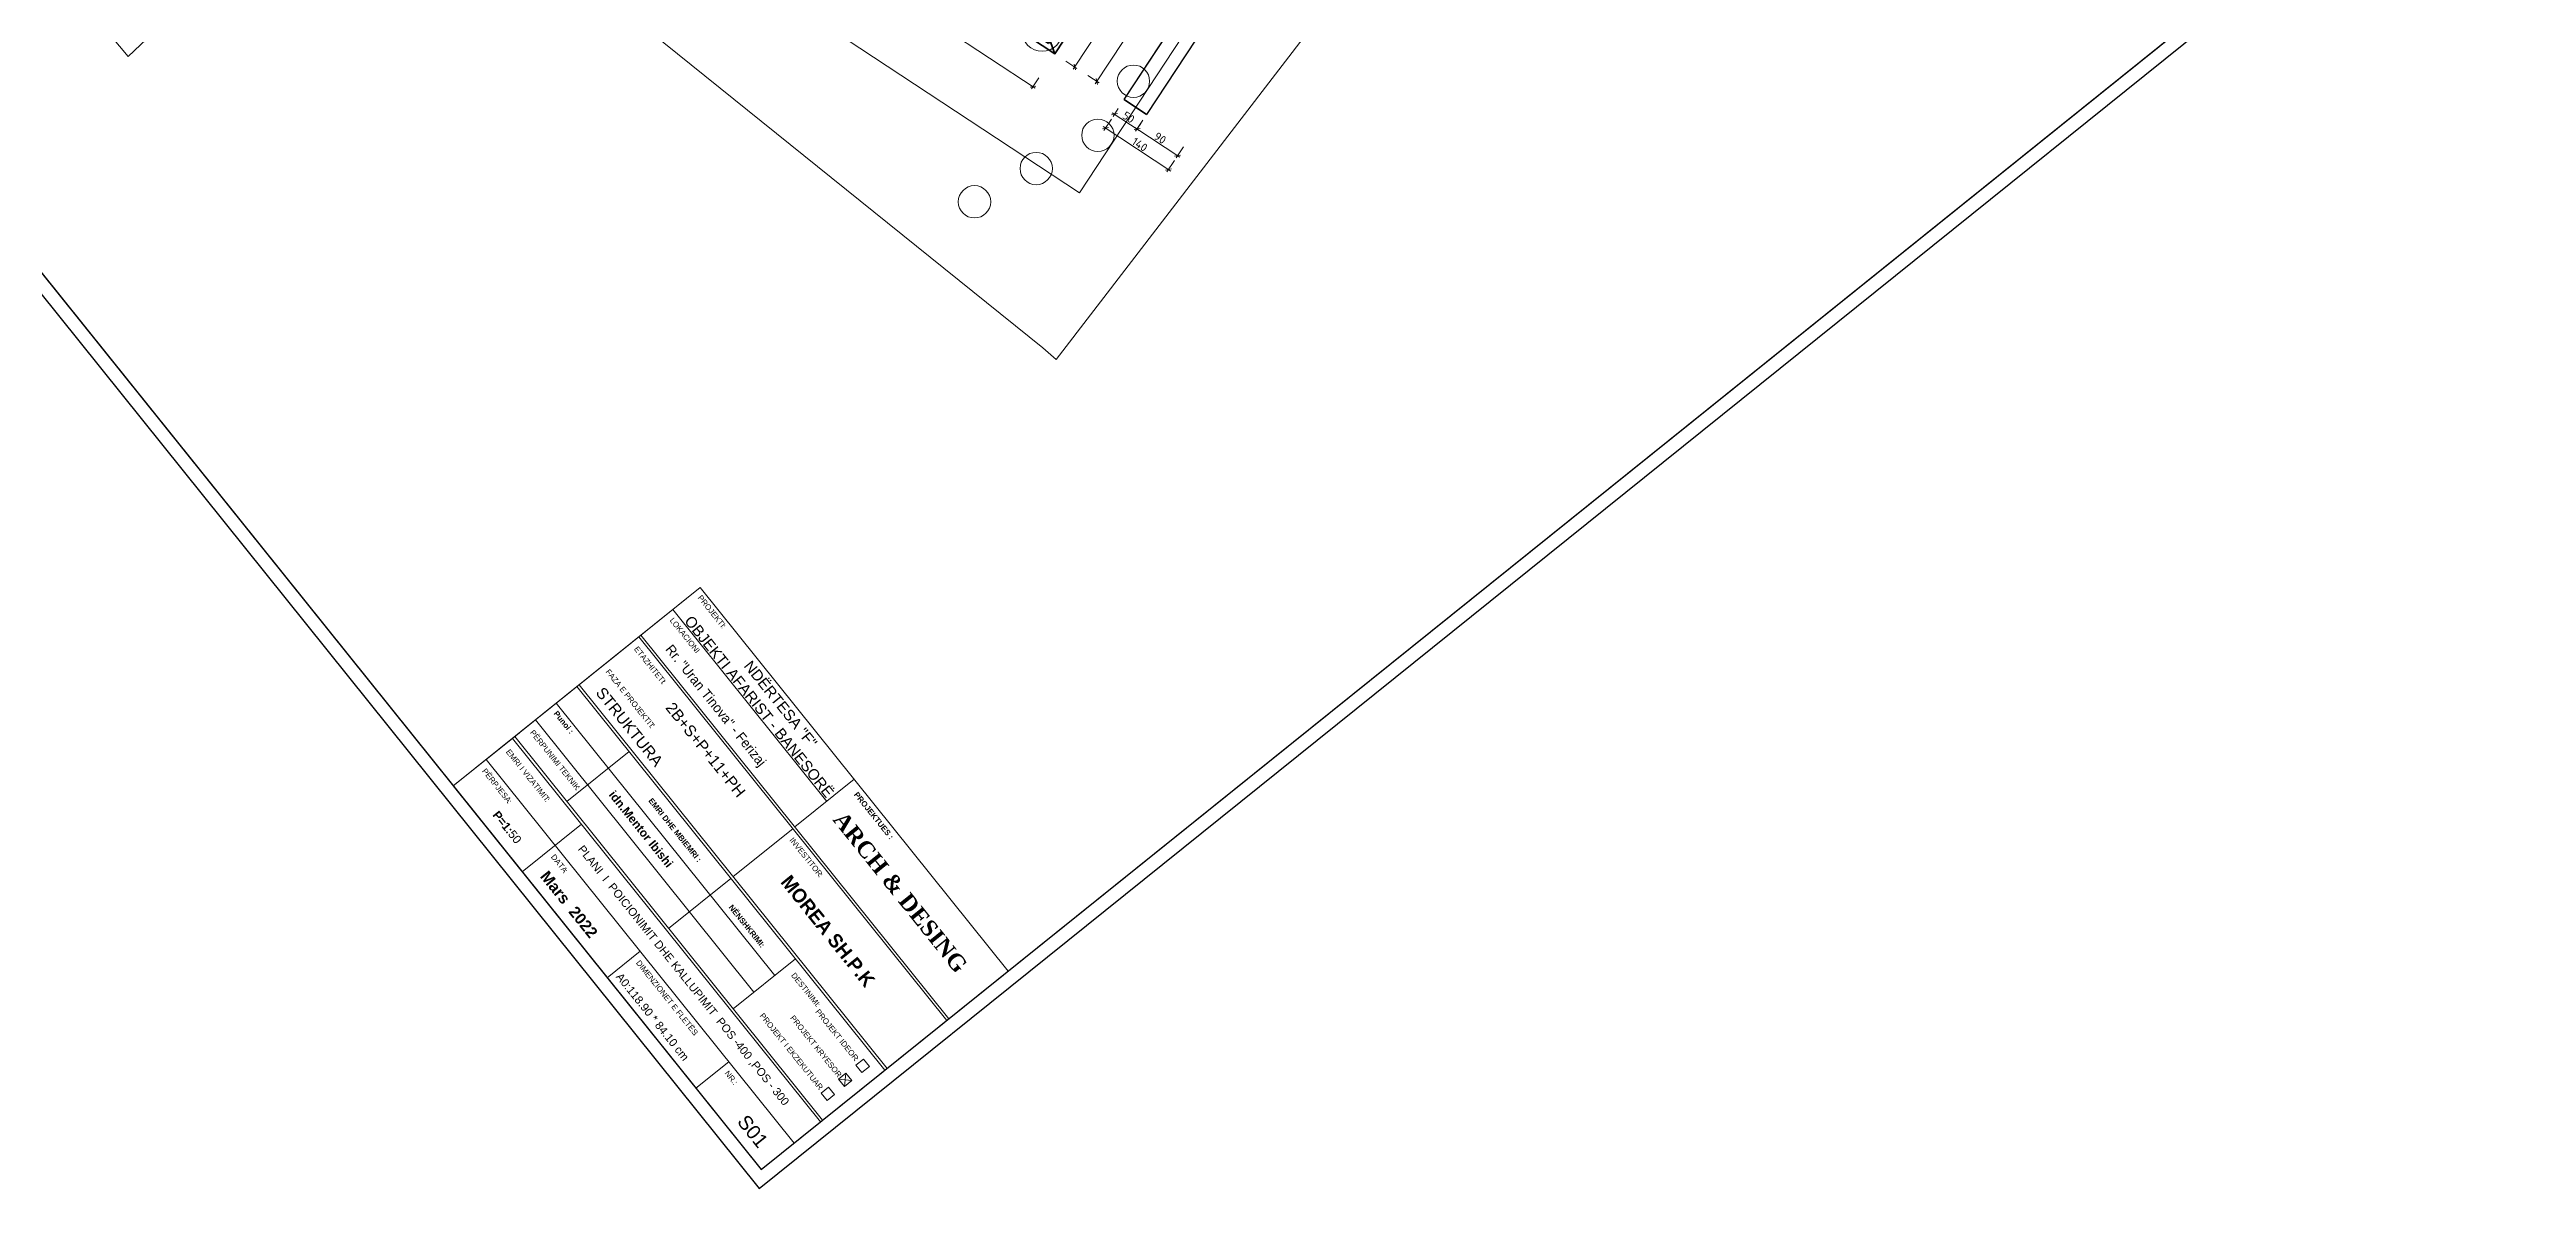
# Model space of a CAD drawing. Header units: metres. Extents: x 7511864 to 7512702, y 4691584 to 4692636.
# Drawn here: x 7511978.05 to 7512024, y 4692293.22 to 4692314.34 of the extents above; entities that cross this region are included whole.
import ezdxf

# ---------------------------------------------------------------- set-up
doc = ezdxf.new("R2010")
doc.units = ezdxf.units.M
doc.header["$PDMODE"] = 32
doc.header["$PDSIZE"] = 0.75
doc.layers.get('0').update_dxf_attribs({"lineweight": 0})
doc.layers.get('Defpoints').update_dxf_attribs({"lineweight": 0})
for name, color, linetype, lineweight in [('2D Drafting - General_Pen_No__1', 7, 'Continuous', 13), ('A - Fleta_Pen_No__1', 7, 'Continuous', 0), ('A - Muret_Pen_No__101', 252, 'Continuous', 13), ('A - Muret_Pen_No__22', 8, 'Continuous', 35), ('A - Pllaka meskatit_Pen_No__7', 7, 'Continuous', 35), ('A - Pllaka Perdhes kolollt v2', 1, 'Continuous', 0), ('A - Shtyllat_Pen_No__101', 252, 'Continuous', 13), ('A - Shtyllat_Pen_No__22', 8, 'Continuous', 35), ('Drawing & Figure_Pen_No__1', 7, 'Continuous', 13), ('Drawing & Figure_Pen_No__141', 7, 'Continuous', 20), ('Drawing & Figure_Pen_No__6', 5, 'Continuous', 35), ('lifti project', 4, 'Continuous', 0), ('parcela', 7, 'Continuous', 0), ('Themel pllaka o3 ferizaj pikat', 30, 'Continuous', 0)]:
    doc.layers.add(name, color=color, linetype=linetype, lineweight=lineweight)
for name, color, linetype, lineweight, true_color in [('A - Fleta_Pen_No__156', 7, 'Continuous', 0, 0x54689e), ('A - Fleta_Pen_No__8', 7, 'Continuous', 35, 0xa80f02), ('A - Pilota kolollt v2', 7, 'Continuous', 0, 0xdf0000)]:
    doc.layers.add(name, color=color, linetype=linetype, lineweight=lineweight, true_color=true_color)
for name, color, linetype in [('A - Muret', 7, 'Continuous'), ('A - Shtyllat', 7, 'Continuous'), ('A4_GZ', 7, 'Continuous')]:
    doc.layers.add(name, color=color, linetype=linetype)
doc.styles.add('GENERATED_STYLE_1', font='arialbd.ttf')
doc.styles.add('GENERATED_STYLE_2', font='arial.ttf')
doc.styles.add('GENERATED_STYLE_3', font='GOTHIC.TTF')
doc.styles.add('K.B', font='isocpeur.ttf')
doc.dimstyles.new('FT 1_50', dxfattribs={"dimtxt": 15, "dimasz": 8, "dimexe": 5, "dimexo": 20, "dimgap": 2, "dimtad": 1, "dimdec": 0, "dimtxsty": 'K.B', "dimblk": 'OBLIQUE', "dimcen": 2.5, "dimdle": 5, "dimclrd": 256, "dimclre": 256, "dimclrt": 256, "dimadec": 0, "dimazin": 0, "dimtfac": 1, "dimtdec": 0, "dimtmove": 0, "dimatfit": 3, "dimldrblk": 'ARCHTICK', "dimfxl": 20, "dimfxlon": 1, "dimarcsym": 0})
pattern_1 = [(44.99999999999999, (0, 0), (-64.34671472773822, 64.34671472773826), []), (135.0000000000002, (0, 0), (64.34671472773803, 64.34671472773844), [])]

# ---------------------------------------------------------------- blocks, each defined once
blk = doc.blocks.new('Slab_2', base_point=(230711.063749268, -31544.67652926594))
at = {"layer": 'A - Pllaka meskatit_Pen_No__7', "color": 7, "linetype": 'Continuous', "lineweight": 35, "flags": 128}
blk.add_lwpolyline([(230711.063749268, -31544.67652926594), (230711.063749268, -57316.15496789141), (250511.0637492677, -57316.15496789141), (250511.0637492677, -53786.30152627585, -0.325551855166116), (255155.2266219415, -47409.50501816085), (266240.1735741652, -43835.79124670484), (259305.5587494549, -22325.99998460427)], format="xyb", close=True, dxfattribs=at)
blk = doc.blocks.new('Wall_28', base_point=(266019.1373032894, -43801.98345190172))
at = {"layer": 'A - Muret_Pen_No__101', "linetype": 'Continuous', "lineweight": 13}
h = blk.add_hatch(dxfattribs=at)
h.set_pattern_fill('CONCRETE_BLOCK', color=252, style=0, pattern_type=2)
h.set_pattern_definition(pattern_1)
h.paths.add_polyline_path([(265514.1346599555, -43702.12185678836), (259456.6538564178, -45655.01367742691), (259533.3641176267, -45892.9538679878), (265590.8450189531, -43940.06204734924)])
h = blk.add_hatch(dxfattribs=at)
h.set_pattern_fill('CONCRETE_BLOCK', color=252, style=0, pattern_type=2)
h.set_pattern_definition(pattern_1)
h.paths.add_polyline_path([(255047.8321451409, -47076.38878660677), (255124.5424106157, -47314.32895087559), (259105.0719243, -46031.03260741902), (259028.3614953398, -45793.09227966486)])
at = {"layer": 'A - Muret_Pen_No__22', "color": 8, "linetype": 'Continuous', "lineweight": 35, "flags": 128}
for points in [[(265514.1346632521, -43702.12189564802), (259456.6538306978, -45655.01375565708)], [(259533.3641769995, -45892.95392202309), (265590.8449473457, -43940.0620820695)], [(259028.3615483316, -45793.09236210396), (255047.8321451409, -47076.38878266233)], [(255124.5424857127, -47314.32895087559), (259105.0719876487, -46031.03249848241)]]:
    blk.add_lwpolyline(points, dxfattribs=at)
blk = doc.blocks.new('Column_75', base_point=(265766.6359816116, -43752.05267430978))
at = {"layer": 'A - Shtyllat_Pen_No__101', "linetype": 'Continuous', "lineweight": 13}
h = blk.add_hatch(dxfattribs=at)
h.set_pattern_fill('CONCRETE_BLOCK', color=252, style=0, pattern_type=2)
h.set_pattern_definition(pattern_1)
h.paths.add_polyline_path([(265704.4868735458, -43640.75363094766), (265514.1346767366, -43702.12194141871), (265590.8449422115, -43940.06210568752), (266019.1373032894, -43801.98352974166)])
h = blk.add_hatch(dxfattribs=at)
h.set_pattern_fill('CONCRETE_BLOCK', color=252, style=0, pattern_type=2)
h.set_pattern_definition(pattern_1)
h.paths.add_polyline_path([(265942.4270486817, -43564.04308773651), (265704.4869243612, -43640.75377763214), (266019.1374208926, -43801.98352974166)])
at = {"layer": 'A - Shtyllat_Pen_No__101', "color": 252, "linetype": 'Continuous', "lineweight": 13}
for p, q in [((265742.0886726286, -43675.91182048154), (265703.7335023427, -43556.94173637491)), ((265690.4951277833, -43776.59998329277), (265476.3489763914, -43845.63928980742)), ((265791.1832905945, -43828.19352813802), (265829.5384608805, -43947.16361224465)), ((265842.7768354398, -43727.50536532679), (266056.9229868317, -43658.46605881215))]:
    blk.add_line(p, q, dxfattribs=at)
blk.add_point((265766.6359816116, -43752.05267430978), dxfattribs=at)
at = {"layer": 'A - Shtyllat_Pen_No__22', "color": 8, "linetype": 'Continuous', "lineweight": 35, "flags": 128}
for points in [[(265704.4868735458, -43640.75363094766), (265514.1346767366, -43702.12194141871)], [(266019.1374208926, -43801.98352974166), (265942.4270486817, -43564.04308773651)], [(265590.8449422115, -43940.06210568752), (266019.1373032894, -43801.98352974166)]]:
    blk.add_lwpolyline(points, dxfattribs=at)
blk = doc.blocks.new('_Oblique')
at = {"color": 0, "linetype": 'ByBlock', "lineweight": -2}
blk.add_line((-0.5, -0.5), (0.5, 0.5), dxfattribs=at)
blk = doc.blocks.new('*D118')
at = {"lineweight": -2, "transparency": 16777216}
for p, q in [((4561.825168463611, 4144.381285521631), (4585.619185278772, 4152.052319597938)), ((5275.856071202002, 1994.78018320959), (4579.326175100478, 4155.276916145708)), ((5255.286650934611, 1993.402159311577), (5279.080667749772, 2001.073193387883))]:
    blk.add_line(p, q, dxfattribs=at)
at = {"layer": 'Defpoints', "color": 0, "transparency": 16777216}
for p in [(4580.86038191574, 4150.518112782676), (4491.905453161053, 4121.839630497255), (5185.366935632052, 1970.8605042872)]:
    blk.add_point(p, dxfattribs=at)
at = {"lineweight": -2, "transparency": 16777216, "xscale": 8, "yscale": 8, "zscale": 8}
for p, rotation in [((4580.86038191574, 4150.518112782676), 107.8689790706398), ((5274.32186438674, 1999.538986572622), 287.8689790706398)]:
    blk.add_blockref('_Oblique', p, dxfattribs=dict(at, rotation=rotation))
at = {"transparency": 16777216, "insert": (4936.632849541002, 3077.943542626645), "char_height": 15, "attachment_point": 5, "rotation": 287.86897907063985, "style": 'K.B'}
blk.add_mtext('2260', dxfattribs=at)
blk = doc.blocks.new('_ArchTick')
at = {"color": 0, "linetype": 'ByBlock', "const_width": 0.15}
blk.add_lwpolyline([(-0.5, -0.5), (0.5, 0.5)], dxfattribs=at)
blk = doc.blocks.new('*D146')
at = {"lineweight": -2, "transparency": 16777216}
for p, q in [((5076.7151684194, 2387.854926322133), (5100.50918523456, 2395.525960398439)), ((5094.216175056266, 2398.75055694621), (5229.293188873557, 1979.768617074819)), ((5208.723768606167, 1978.390593176806), (5232.517785421328, 1986.061627253112))]:
    blk.add_line(p, q, dxfattribs=at)
at = {"layer": 'Defpoints', "color": 0, "transparency": 16777216}
for p in [(5053.358335445292, 2380.324837432526), (5227.758982058295, 1984.527420437851), (5185.36693563206, 1970.860504287199)]:
    blk.add_point(p, dxfattribs=at)
at = {"lineweight": -2, "transparency": 16777216, "xscale": 8, "yscale": 8, "zscale": 8}
for p, rotation in [((5095.750381871528, 2393.991753583178), 107.8689790706391), ((5227.758982058295, 1984.527420437851), 287.8689790706391)]:
    blk.add_blockref('_Oblique', p, dxfattribs=dict(at, rotation=rotation))
at = {"transparency": 16777216, "insert": (5170.796408354673, 2192.17457995951), "char_height": 15, "attachment_point": 5, "rotation": 287.8689790706391, "style": 'K.B'}
blk.add_mtext('430', dxfattribs=at)
blk = doc.blocks.new('*D150')
at = {"lineweight": -2, "transparency": 16777216}
for p, q in [((4094.543808663339, 1542.380383754492), (5212.556110614231, 1902.820174522965)), ((5201.660480004216, 1920.321181168587), (5209.331514061404, 1896.527164347263)), ((4093.165784781855, 1562.949804022989), (4100.836818839042, 1539.155787201664))]:
    blk.add_line(p, q, dxfattribs=at)
at = {"layer": 'Defpoints', "color": 0, "transparency": 16777216}
for p in [(5185.366935632061, 1970.8605042872), (5207.797307249966, 1901.285967711528), (4076.872240409699, 1613.489127141601)]:
    blk.add_point(p, dxfattribs=at)
at = {"lineweight": -2, "transparency": 16777216, "xscale": 8, "yscale": 8, "zscale": 8}
for p, rotation in [((5207.797307249966, 1901.285967711528), 17.86897902460125), ((4099.302612027604, 1543.914590565929), 197.8689790246013)]:
    blk.add_blockref('_Oblique', p, dxfattribs=dict(at, rotation=rotation))
at = {"transparency": 16777216, "insert": (4650.634966697055, 1731.642005530832), "char_height": 15, "attachment_point": 5, "rotation": 17.86897902460125, "style": 'K.B'}
blk.add_mtext('1165', dxfattribs=at)
blk = doc.blocks.new('*D154')
at = {"lineweight": -2, "transparency": 16777216}
for p, q in [((5337.451244033284, 1985.767748495943), (5394.556884404463, 2004.178230233193)), ((5338.381395148524, 1999.177670541745), (5343.744254208986, 1982.543151943116)), ((5385.969428791173, 2014.51973865612), (5391.332287851635, 1997.885220057491))]:
    blk.add_line(p, q, dxfattribs=at)
at = {"layer": 'Defpoints', "color": 0, "lineweight": -3, "transparency": 16777216}
for p in [(5379.832601545424, 2033.55495211318), (5332.244567902775, 2018.212883998805), (5389.798081040198, 2002.644023421755)]:
    blk.add_point(p, dxfattribs=at)
at = {"lineweight": -2, "transparency": 16777216, "xscale": 8, "yscale": 8, "zscale": 8}
for p, rotation in [((5342.210047397549, 1987.301955307381), 197.8689790246013), ((5389.798081040198, 2002.644023421755), 17.86897902460131)]:
    blk.add_blockref('_Oblique', p, dxfattribs=dict(at, rotation=rotation))
at = {"lineweight": -3, "transparency": 16777216, "insert": (5363.089071277142, 2004.014715756671), "char_height": 15, "attachment_point": 5, "rotation": 17.868979024601312, "style": 'K.B'}
blk.add_mtext('50', dxfattribs=at)
blk = doc.blocks.new('*D155')
at = {"lineweight": -2, "transparency": 16777216}
for p, q in [((5385.103430200511, 2001.129746571119), (5480.275042990206, 2031.827699412854)), ((5469.376871885724, 2049.327124162755), (5477.051360023379, 2025.534221190966)), ((5383.722420284745, 2021.698966576082), (5391.3969084224, 1997.906063604292))]:
    blk.add_line(p, q, dxfattribs=at)
at = {"layer": 'Defpoints', "color": 0, "lineweight": -3, "transparency": 16777216}
for p in [(5247.814900048023, 2443.047515707731), (5333.469351649002, 2470.675673294405), (5475.516462395848, 2030.292801785323)]:
    blk.add_point(p, dxfattribs=at)
at = {"lineweight": -2, "transparency": 16777216, "xscale": 8, "yscale": 8, "zscale": 8}
for p, rotation in [((5475.516462395848, 2030.292801785323), 17.87729661411492), ((5389.862010794869, 2002.66464419865), 197.8772966141149)]:
    blk.add_blockref('_Oblique', p, dxfattribs=dict(at, rotation=rotation))
at = {"lineweight": -3, "transparency": 16777216, "insert": (5429.77293110305, 2025.520026121267), "char_height": 15, "attachment_point": 5, "rotation": 17.877296614114922, "style": 'K.B'}
blk.add_mtext('90', dxfattribs=at)
blk = doc.blocks.new('*D156')
at = {"lineweight": -2, "transparency": 16777216}
for p, q in [((5345.605468611182, 1976.994085381688), (5353.279956748836, 1953.201182409899)), ((5346.986478526947, 1956.424865376726), (5489.743897761629, 2002.471794655502)), ((5478.845726657148, 2019.971219405402), (5486.520214794802, 1996.178316433613))]:
    blk.add_line(p, q, dxfattribs=at)
at = {"layer": 'Defpoints', "color": 0, "lineweight": -3, "transparency": 16777216}
for p in [(5333.469351649001, 2470.675673294405), (5200.229093603035, 2427.69853927069), (5484.985317167271, 2000.936897027971)]:
    blk.add_point(p, dxfattribs=at)
at = {"lineweight": -2, "transparency": 16777216, "xscale": 8, "yscale": 8, "zscale": 8}
for p, rotation in [((5484.985317167271, 2000.936897027971), 17.87729661411515), ((5351.745059121306, 1957.959763004257), 197.8772966141151)]:
    blk.add_blockref('_Oblique', p, dxfattribs=dict(at, rotation=rotation))
at = {"lineweight": -3, "transparency": 16777216, "insert": (5415.448882651979, 1988.489633145394), "char_height": 15, "attachment_point": 5, "rotation": 17.877296614115156, "style": 'K.B'}
blk.add_mtext('140', dxfattribs=at)
blk = doc.blocks.new('Column_34', base_point=(265766.6359816116, 21247.94732569022))
at = {"layer": 'A - Shtyllat_Pen_No__101', "linetype": 'Continuous', "lineweight": 13}
h = blk.add_hatch(dxfattribs=at)
h.set_pattern_fill('CONCRETE_BLOCK', color=252, style=0, pattern_type=2)
h.set_pattern_definition(pattern_1)
h.paths.add_polyline_path([(265704.4868735458, 21359.24636905234), (265514.1346767366, 21297.87805858129), (265590.8449422115, 21059.93789431248), (266019.1373032894, 21198.01647025835)])
h = blk.add_hatch(dxfattribs=at)
h.set_pattern_fill('CONCRETE_BLOCK', color=252, style=0, pattern_type=2)
h.set_pattern_definition(pattern_1)
h.paths.add_polyline_path([(265942.4270486817, 21435.95691226348), (265704.4869243613, 21359.24622236786), (266019.1374208926, 21198.01647025835)])
at = {"layer": 'A - Shtyllat_Pen_No__101', "color": 252, "linetype": 'Continuous', "lineweight": 13}
for p, q in [((265690.4951277833, 21223.40001670723), (265476.3489763914, 21154.36071019258)), ((265742.0886726286, 21324.08817951846), (265703.7335023427, 21443.05826362509)), ((265791.1832905945, 21171.80647186198), (265829.5384608805, 21052.83638775535)), ((265842.7768354398, 21272.4946346732), (266056.9229868317, 21341.53394118786))]:
    blk.add_line(p, q, dxfattribs=at)
blk.add_point((265766.6359816116, 21247.94732569022), dxfattribs=at)
at = {"layer": 'A - Shtyllat_Pen_No__22', "color": 8, "linetype": 'Continuous', "lineweight": 35, "flags": 128}
for points in [[(265704.4868735458, 21359.24636905234), (265514.1346767366, 21297.87805858129)], [(265590.8449422115, 21059.93789431248), (266019.1373032894, 21198.01647025835)], [(266019.1374208926, 21198.01647025835), (265942.4270486817, 21435.95691226348)]]:
    blk.add_lwpolyline(points, dxfattribs=at)
blk = doc.blocks.new('A$C112c8b24')
for p, q in [((5945, 0), (5945, 4205)), ((5945, 0), (5945, 4205)), ((5945, 0), (5945, 4205)), ((5920, 25), (5920, 4180)), ((5920, 25), (5920, 4180)), ((5920, 25), (5920, 4180)), ((5920, 612.6726760864258), (5920, 25)), ((0, 0), (5945, 0)), ((0, 0), (5945, 0)), ((0, 0), (5945, 0)), ((125, 25), (5920, 25)), ((125, 25), (5920, 25)), ((125, 25), (5920, 25))]:
    blk.add_line(p, q)
at = {"lineweight": 25}
for p, q in [((5945, 0), (5945, 4205)), ((5920, 25), (5920, 4180)), ((0, 0), (5945, 0)), ((125, 25), (5920, 25))]:
    blk.add_line(p, q, dxfattribs=at)
at = {"lineweight": 30}
for p, q in [((4794.574322117479, 1792.295555019822), (4101.112839608928, 3943.274681346287)), ((4794.574322117479, 1792.295555019821), (4842.162355760128, 1807.637623134196))]:
    blk.add_line(p, q, dxfattribs=at)
at = {"color": 5, "lineweight": 35}
blk.add_line((1094.785707357056, 2974.054647052107), (4647.696689846765, 1744.943175308216), dxfattribs=at)
at = {"lineweight": 30}
blk.add_lwpolyline([(4101.112839608928, 3943.274681346287), (4234.359333812812, 3986.232472052678), (4752.841315036389, 2378.004838480321), (4710.144654262728, 2217.130186728748), (4842.162355760128, 1807.637623134196), (4794.574322117479, 1792.295555019822), (4101.112839607333, 3943.274681351237)], dxfattribs=at)
at = {"color": 5, "lineweight": 40}
blk.add_lwpolyline([(1094.785707357056, 2974.054647052107), (3954.235207375745, 3895.922301518268), (4647.696689846765, 1744.943175308216), (3539.2019946244, 1387.571798162617), (3539.201994624404, 1387.571798162618)], dxfattribs=at)
blk.add_lwpolyline([(5007.618605613708, 25), (5920, 25), (5920, 612.6726760864258), (5007.618605613708, 612.6726760864258), (5007.618605613708, 25)])
at = {"layer": 'A4_GZ', "color": 0}
for p, q in [((5945, 0), (5945, 4205)), ((5920, 25), (5920, 4180)), ((0, 0), (5945, 0)), ((125, 25), (5920, 25))]:
    blk.add_line(p, q, dxfattribs=at)
at = {"layer": 'Drawing & Figure_Pen_No__141', "linetype": 'Continuous', "flags": 128}
for points in [[(5007.618605613708, 612.6726760864258), (5920, 612.6726760864258)], [(5007.618605613708, 384.7389497756958), (5007.618605613708, 612.6726760864258)], [(5463.809302806854, 471.3578319549561), (5463.809302806854, 612.6726760864258)], [(5007.618605613708, 547.1532649993896), (5463.809302806854, 547.1532649993896)], [(5007.618605613708, 471.3578319549561), (5920, 471.3578319549561)], [(5007.618605613708, 466.1442241668701), (5920, 466.1442241668701)], [(5463.809302806854, 324.2558832168579), (5463.809302806854, 466.1442241668701)], [(5007.618605613708, 170.9810228347778), (5007.618605613708, 393.4925975799561)], [(5007.618605613708, 324.2558832168579), (5920, 324.2558832168579)], [(5007.618605613708, 319.042275428772), (5920, 319.042275428772)], [(5162.097809791565, 170.9810228347778), (5162.097809791565, 319.042275428772)], [(5463.809302806854, 170.9810228347778), (5463.809302806854, 319.042275428772)], [(5655.148715019226, 170.9810228347778), (5655.148715019226, 319.042275428772)], [(5896.747308254242, 300.815502166748), (5879.02104139328, 300.815502166748)], [(5879.021562576294, 300.815502166748), (5879.021562576294, 283.1153030395508)], [(5879.021562576294, 283.1153030395508), (5896.747829437256, 283.1153030395508)], [(5896.747308254242, 283.1153030395508), (5896.747308254242, 300.815502166748)], [(5007.618605613708, 269.6850490570068), (5655.148715019226, 269.6850490570068)], [(5896.747308254242, 259.3829593658447), (5879.02104139328, 259.3829593658447)], [(5896.747308254242, 241.6879739761353), (5879.02104139328, 259.3829593658447)], [(5879.021562576294, 259.3829593658447), (5879.021562576294, 241.6879739761353)], [(5879.021562576294, 241.6879739761353), (5896.747829437256, 259.3829593658447)], [(5879.021562576294, 241.6879739761353), (5896.747829437256, 241.6879739761353)], [(5896.747308254242, 241.6879739761353), (5896.747308254242, 259.3829593658447)], [(5007.618605613708, 220.3330364227295), (5655.148715019226, 220.3330364227295)], [(5896.747308254242, 217.9504175186157), (5879.02104139328, 217.9504175186157)], [(5879.021562576294, 217.9504175186157), (5879.021562576294, 200.2554321289062)], [(5879.021562576294, 200.2554321289062), (5896.747829437256, 200.2554321289062)], [(5896.747308254242, 200.2554321289062), (5896.747308254242, 217.9504175186157)], [(5007.618605613708, 25), (5007.618605613708, 181.408239364624)], [(5007.618605613708, 170.9810228347778), (5920, 170.9810228347778)], [(5007.618605613708, 165.7674150466919), (5920, 165.7674150466919)], [(5211.730836391449, 25), (5211.730836391449, 165.7674150466919)], [(5007.618605613708, 103.204119682312), (5920, 103.204119682312)], [(5463.809302806854, 25), (5463.809302806854, 103.204119682312)], [(5726.366600036621, 25), (5726.366600036621, 103.204119682312)], [(5007.618605613708, 25), (5920, 25)], [(5920, 25), (5007.618605613708, 25)], [(5007.618605613708, 25), (5920, 25)]]:
    blk.add_lwpolyline(points, dxfattribs=at)
at = {"layer": 'A - Muret', "color": 8, "lineweight": 35, "xscale": 0.1, "yscale": 0.1, "zscale": 0.1}
blk.add_blockref('Wall_28', (4625.593062759181, 1748.323954788531), dxfattribs=at)
at = {"layer": 'A - Shtyllat', "color": 8, "lineweight": 35, "xscale": 0.1, "yscale": 0.1, "zscale": 0.1}
for name, p in [('Column_75', (4600.342930591411, 1753.317032547725)), ('Column_34', (4600.342930591411, 1753.317032547724))]:
    blk.add_blockref(name, p, dxfattribs=at)
at = {"layer": 'Drawing & Figure_Pen_No__6', "color": 5, "linetype": 'Continuous', "lineweight": 30, "xscale": 0.1, "yscale": 0.1, "zscale": 0.1}
blk.add_blockref('Slab_2', (1094.785707357056, 2974.054647052107), dxfattribs=at)
at = {"color": 7, "insert": (5549.055363518622, 145.6902684513043), "char_height": 15, "attachment_point": 2, "style": 'GENERATED_STYLE_2'}
blk.add_mtext('PLANI  I  POICIONIMIT DHE KALLUPIMIT  POS -400 ,POS - 300', dxfattribs=at)
at = {"layer": '2D Drafting - General_Pen_No__1', "color": 7, "linetype": 'Continuous', "lineweight": 13, "insert": (5652.704002969134, 385.0555946303205), "char_height": 25.76806529292156, "attachment_point": 8, "style": 'GENERATED_STYLE_2'}
blk.add_mtext('\\A1;{\\pqc;\\fCentury Gothic|b1|i0|c0|p34;MOREA\\fCentury Gothic|b1|i0|c0|p34; \\fCentury Gothic|b1|i0|c0|p34;SH.P.K}', dxfattribs=at)
at = {"layer": 'A - Fleta_Pen_No__1', "color": 7, "linetype": 'Continuous', "lineweight": 13, "insert": (5196.367583874824, 483.7843206154857), "char_height": 18, "attachment_point": 8, "style": 'GENERATED_STYLE_3'}
blk.add_mtext('\\A1;\\pxqc;Rr. "Uran Tinova" - Ferizaj', dxfattribs=at)
at = {"layer": 'A - Fleta_Pen_No__156', "color": 165, "linetype": 'Continuous', "lineweight": 20, "true_color": 0x54689e, "attachment_point": 8, "line_spacing_factor": 1.072251738856986, "style": 'GENERATED_STYLE_2'}
for s, insert, char_height in [('\\A1;OBJEKTI AFARIST - BANESORË', (5248.286270911747, 549.2586351142456), 20), ('\\A1;\\P{\\H0.8512x;2B+S+P+11+PH}', (5248.438413478871, 421.23774444576), 24.50000000000001)]:
    blk.add_mtext(s, dxfattribs=dict(at, insert=insert, char_height=char_height))
at = {"layer": 'A - Fleta_Pen_No__8', "color": 14, "linetype": 'Continuous', "lineweight": 35, "true_color": 0xa80f02, "insert": (5269.722316124658, 583.1196656506281), "char_height": 20, "attachment_point": 8, "style": 'GENERATED_STYLE_2'}
blk.add_mtext('\\A1;\\pxqc;NDËRTESA "F"', dxfattribs=at)
at = {"layer": 'Drawing & Figure_Pen_No__1', "linetype": 'Continuous', "attachment_point": 7}
for s, insert, char_height, style in [('\\A1;{\\fArial|b0|i0|c0|p34;PROJEKTI}', (5019.328434944153, 596.0311450958252), 10.42716113868323, 'GENERATED_STYLE_1'), ('\\A1;{\\fArial|b0|i0|c0|p34;:}', (5089.403555870056, 596.2027463912964), 10.42716113868323, 'GENERATED_STYLE_1'), ('\\A1;PROJEKTUES :', (5485.411674499512, 593.4194221496582), 10.42716113868323, 'GENERATED_STYLE_1'), ('\\A1;{\\fArial|b0|i0|c0|p34;LOKACIONI}', (5019.328434944153, 529.3032608032227), 10.42716113868323, 'GENERATED_STYLE_1'), ('\\A1;{\\fArial|b0|i0|c0|p34;ETAZHITETI}', (5019.328434944153, 444.5752668380737), 10.42716113868323, 'GENERATED_STYLE_1'), ('\\A1;{\\fArial|b0|i0|c0|p34;:}', (5100.54954624176, 444.5752668380737), 10.42716113868323, 'GENERATED_STYLE_1'), ('\\A1;{\\fArial|b0|i0|c0|p34;INVESTITOR}', (5476.270641803741, 447.3464527130127), 10.42716113868323, 'GENERATED_STYLE_1'), ('\\A1;{\\fArial|b0|i0|c0|p34;:}', (5562.071465969086, 447.5180540084839), 10.42716113868323, 'GENERATED_STYLE_1'), ('\\A1;{\\fArial|b0|i0|c0|p34;FAZA E PROJEKTIT}', (5019.328434944153, 376.7929449081421), 10.42716113868323, 'GENERATED_STYLE_1'), ('\\A1;{\\fArial|b0|i0|c0|p34;:}', (5150.889600276947, 376.9645462036133), 10.42716113868323, 'GENERATED_STYLE_1'), ('\\A1;STRUKTURA ', (5037.776031970978, 337.6846475601196), 20.85432227736646, 'GENERATED_STYLE_2'), ('\\A1;EMRI DHE MBIEMRI :', (5255.505870342255, 289.232518196106), 10.42716113868323, 'GENERATED_STYLE_1'), ('\\A1;NËNSHKRIMI:', (5502.810904026031, 281.4280624389648), 10.42716113868323, 'GENERATED_STYLE_1'), ('\\A1;{\\fArial|b0|i0|c0|p34;DESTINIMI}', (5673.732032775879, 292.812970161438), 10.42716113868323, 'GENERATED_STYLE_1'), ('\\A1;{\\fArial|b0|i0|c0|p34;:}', (5746.179959774017, 292.9845714569092), 10.42716113868323, 'GENERATED_STYLE_1'), ('\\A1;{\\fArial|b0|i0|c0|p34;PROJEKT IDEOR}', (5754.585296154022, 285.4743947982788), 10.42716113868323, 'GENERATED_STYLE_1'), ('\\A1;{\\fArial|b0|i0|c0|p34;:}', (5869.667037010193, 285.64599609375), 10.42716113868323, 'GENERATED_STYLE_1'), ('\\A1;Punoi : ', (5019.328434944153, 253.2937288284302), 10.42716113868323, 'GENERATED_STYLE_1'), ('\\A1;\\pxi-3,l4,t4;idn.Mentor Ibishi', (5185.044508457184, 238.2961072921753), 15.64141226501126, 'GENERATED_STYLE_1'), ('\\A1;{\\fArial|b0|i0|c0|p34;PROJEKT KRYESOR}', (5734.261671543121, 241.8106050491333), 10.42716113868323, 'GENERATED_STYLE_1'), ('\\A1;{\\fArial|b0|i0|c0|p34;PËRPUNIMI TEKNIK}', (5019.328434944153, 196.896315574646), 10.42716113868323, 'GENERATED_STYLE_1'), ('\\A1;{\\fArial|b0|i0|c0|p34;:}', (5154.218628406525, 197.0679168701172), 10.42716113868323, 'GENERATED_STYLE_1'), ('\\A1;{\\fArial|b0|i0|c0|p34;PROJEKT I EKZEKUTUAR}', (5695.65598154068, 200.3908748626709), 10.42716113868323, 'GENERATED_STYLE_1'), ('\\A1;{\\fArial|b0|i0|c0|p34;:}', (5869.667037010193, 200.5624761581421), 10.42716113868323, 'GENERATED_STYLE_1'), ('\\A1;{\\fArial|b0|i0|c0|p34;EMRI I VIZATIMIT}', (5019.328434944153, 139.7385587692261), 10.42716113868323, 'GENERATED_STYLE_1'), ('\\A1;{\\fArial|b0|i0|c0|p34;:}', (5135.53192949295, 139.7385587692261), 10.42716113868323, 'GENERATED_STYLE_1'), ('\\A1;{\\fArial|b0|i0|c0|p34;PËRPJESA}', (5019.328434944153, 82.80794906616211), 10.42716113868323, 'GENERATED_STYLE_1'), ('\\A1;{\\fArial|b0|i0|c0|p34;DATA}', (5223.429489612579, 82.9795503616333), 10.42716113868323, 'GENERATED_STYLE_1'), ('\\A1;{\\fArial|b0|i0|c0|p34;DIMENZIONET E FLETËS}', (5475.516552448273, 82.80794906616211), 10.42716113868323, 'GENERATED_STYLE_1'), ('\\A1;{\\fArial|b0|i0|c0|p34;NR}', (5738.105687618256, 82.9795503616333), 10.42716113868323, 'GENERATED_STYLE_1'), ('\\A1;{\\fArial|b0|i0|c0|p34;:}', (5093.965059757233, 82.9795503616333), 10.42716113868323, 'GENERATED_STYLE_1'), ('\\A1;{\\fArial|b1|i0|c0|p34;P}', (5095.031820297241, 47.02215576171875), 15.64141226501126, 'GENERATED_STYLE_2'), ('\\A1;{\\fArial|b1|i0|c0|p34;=}', (5109.263913631439, 47.02215576171875), 15.64141226501126, 'GENERATED_STYLE_2'), ('\\A1;{\\fArial|b1|i0|c0|p34;1}', (5121.788217544556, 47.02215576171875), 15.64141226501126, 'GENERATED_STYLE_2'), ('\\A1;{\\fArial|b1|i0|c0|p34;:}', (5133.600800991058, 47.02215576171875), 15.64141226501126, 'GENERATED_STYLE_2'), ('\\A1;50', (5140.716789722443, 46.76474285125732), 15.64141226501126, 'GENERATED_STYLE_2'), ('\\A1;Mars  2022', (5238.897514820099, 44.02643871307373), 20.85432227736646, 'GENERATED_STYLE_1'), ('\\A1;{\\fArial|b0|i0|c0|p34;:}', (5259.570595264435, 82.9795503616333), 10.42716113868323, 'GENERATED_STYLE_1'), ('\\A1;A0:118.90 * 84.10 cm', (5472.176506339456, 37.29546435833254), 15, 'GENERATED_STYLE_2'), ('\\A1;{\\fArial|b0|i0|c0|p34;:}', (5645.610022544861, 82.9795503616333), 10.42716113868323, 'GENERATED_STYLE_1'), ('\\A1;{\\fArial|b0|i0|c0|p34;.:}', (5758.705198287964, 82.9795503616333), 10.42716113868323, 'GENERATED_STYLE_1'), ('\\A1;S01', (5822.453510284424, 43.74836254119873), 26.06857340369449, 'GENERATED_STYLE_2')]:
    blk.add_mtext(s, dxfattribs=dict(at, insert=insert, char_height=char_height, style=style))
at = {"layer": 'Drawing & Figure_Pen_No__6', "linetype": 'Continuous', "insert": (5496.774508750241, 532.9196836170231), "char_height": 30, "attachment_point": 7, "style": 'GENERATED_STYLE_3'}
blk.add_mtext('\\A1;{\\fBookman Old Style|b1|i0|c0|p18;ARCH & DESING}', dxfattribs=at)
for p1, p2, distance, picture, middle in [((4647.696689846758, 1744.943175308216), (3954.235207375757, 3895.922301518272), -93.46354741794596, '*D118', (4398.962603755706, 2852.026213647662)), ((4515.688089659998, 2154.407508453543), (4647.696689846765, 1744.943175308216), 44.54065780018281, '*D146', (4633.126162569378, 1966.257250980527)), ((3539.201994624404, 1387.571798162618), (4647.696689846765, 1744.943175308216), -73.10087352854865, '*D150', (4112.964720911759, 1505.724676551848))]:
    dim = blk.add_aligned_dim(p1=p1, p2=p2, distance=distance, dimstyle='FT 1_50')
    dim.commit()
    dim.dimension.update_dxf_attribs({"geometry": picture, "text_midpoint": middle, "insert": (-537.6702457852953, -225.9173289789833)})
at = {"lineweight": -3}
for p1, p2, distance, picture, middle in [((4662.55884781774, 2201.781210291707), (4795.799105863706, 2244.758344315422), -493.57026423319064, '*D156', (4877.778636866684, 1762.572304166411)), ((4710.144654262728, 2217.130186728748), (4795.799105863707, 2244.758344315422), -462.72503194673976, '*D155', (4892.102685317755, 1799.602697142284)), ((4794.574322117479, 1792.295555019821), (4842.162355760128, 1807.637623134196), -32.47762759388464, '*D154', (4825.418825491846, 1778.097386777688))]:
    dim = blk.add_aligned_dim(p1=p1, p2=p2, distance=distance, dimstyle='FT 1_50', dxfattribs=at)
    dim.commit()
    dim.dimension.update_dxf_attribs({"geometry": picture, "text_midpoint": middle, "insert": (-537.6702457852953, -225.9173289789833)})

msp = doc.modelspace()

# ---------------------------------------------------------------- linework, layer by layer
at = {"layer": 'A - Pilota kolollt v2', "color": 12, "linetype": 'Continuous', "true_color": 0xdf0000}
for centre, radius in [((7511998.161285778, 4692313.75107685), 0.2999999999999708), ((7511997.501392298, 4692312.748809122), 0.2999999999999665), ((7511996.357059994, 4692312.131959403), 0.2999999999999944), ((7511995.21272769, 4692311.515109682), 0.2999999999999944)]:
    msp.add_circle(centre, radius, dxfattribs=at)
at = {"layer": 'A - Pllaka Perdhes kolollt v2', "color": 6, "linetype": 'Continuous', "flags": 128}
msp.add_lwpolyline([(7511962.147605797, 4692332.719527228), (7511983.924078942, 4692350.209557033), (7512010.851815436, 4692332.480324347), (7511997.159025718, 4692311.683269011), (7511985.92796456, 4692319.077804254, 0.3255518551298186), (7511980.282645076, 4692318.811124776), (7511976.049179041, 4692315.410966878)], format="xyb", close=True, dxfattribs=at)
at = {"layer": 'parcela'}
msp.add_lwpolyline([(7512014.001, 4692331.061000001), (7512007.601, 4692322.736), (7511996.727999999, 4692308.593), (7511996.477999999, 4692308.808), (7511984.225, 4692318.67), (7511979.511, 4692314.209), (7511960.838, 4692336.459), (7511966.627, 4692340.808), (7511982.768999999, 4692353.148), (7511985.852999999, 4692355.253), (7512004.361, 4692337.945), (7512007.31, 4692335.187), (7512013.22, 4692331.467), (7512014.001, 4692331.061000001)], dxfattribs=at)
at = {"layer": 'Themel pllaka o3 ferizaj pikat', "flags": 128}
msp.add_lwpolyline([(7512009.128, 4692333.136), (7511999.066503164, 4692317.853206729), (7511996.7, 4692314.26), (7511986.973, 4692320.665, 0.1587437061329291), (7511982.972241618, 4692321.761270221, 0.1586342212972889), (7511979.093, 4692320.292), (7511976.341, 4692318.082), (7511974.775507532, 4692320.031162184), (7511963.942, 4692333.519), (7511984.035, 4692349.657)], format="xyb", close=True, dxfattribs=at)

# ---------------------------------------------------------------- block references
at = {"layer": 'lifti project', "xscale": 0.01, "yscale": 0.01, "zscale": 0.01, "rotation": 308.7703677864264}
msp.add_blockref('A$C112c8b24', (7511953.991434605, 4692339.569475741), dxfattribs=at)

doc.saveas('drawing.dxf')
